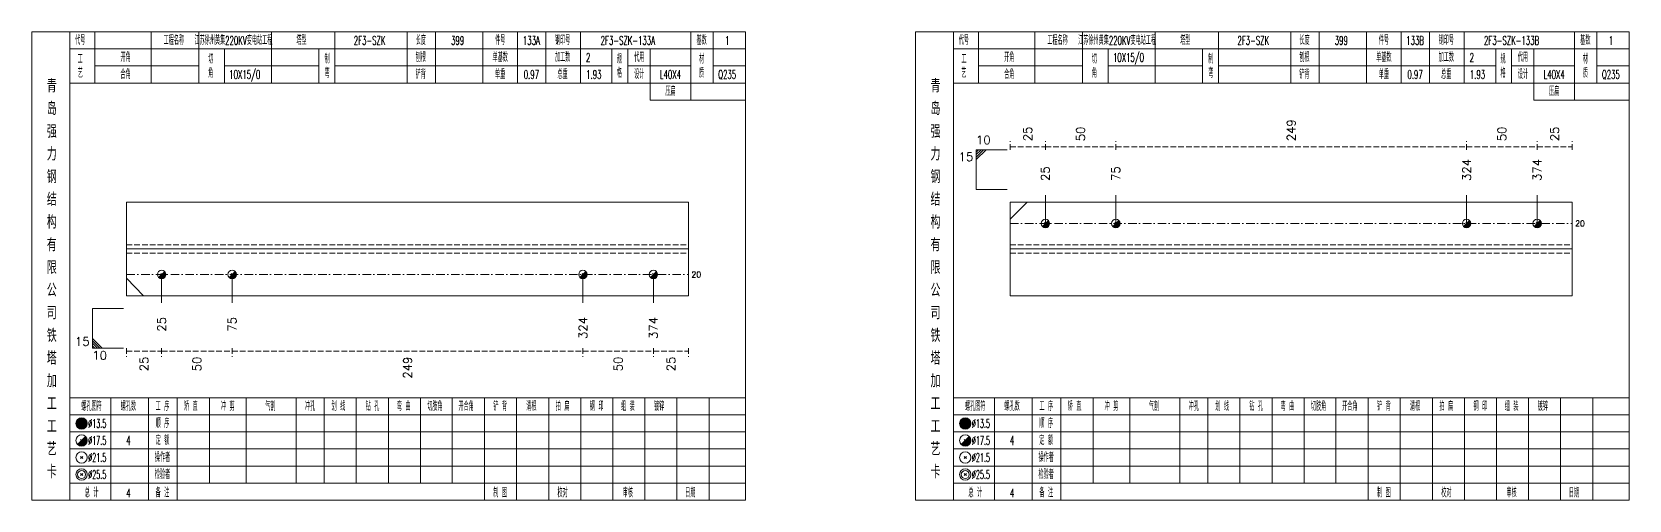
# Model space of a CAD drawing. Extents: x 0 to 4623, y -1159 to 4890.
# Drawn here: x 1557 to 2120, y 4275 to 4440 of the extents above; entities that cross this region are included whole.
import ezdxf
from ezdxf.enums import TextEntityAlignment as Align

# ---------------------------------------------------------------- set-up
doc = ezdxf.new("R2010")
doc.units = 0
doc.header["$MEASUREMENT"] = 0
doc.linetypes.add('一点画线', pattern=[5.2, 3, -1, 0.2, -1])
doc.linetypes.add('虚线', pattern=[2.75, 2, -0.75])
doc.layers.get('0').update_dxf_attribs({"linetype": 'CONTINUOUS', "lineweight": 25})
for name, color, linetype, lineweight in [('1', 7, 'CONTINUOUS', 25), ('4', 7, 'CONTINUOUS', 25), ('5', 7, 'CONTINUOUS', 25)]:
    doc.layers.add(name, color=color, linetype=linetype, lineweight=lineweight)
doc.styles.get("Standard").update_dxf_attribs({"font": 'simplex.shx', "width": 0.7, "height": 3, "bigfont": 'gbhzfs.shx'})

# ---------------------------------------------------------------- blocks, each defined once
blk = doc.blocks.new('孔17.5')
at = {"layer": '5', "color": 7, "linetype": 'Continuous', "lineweight": 13}
for p, q in [((-0.707, -0.707), (0.707, 0.707)), ((-0.2, 0.2), (0.2, -0.2))]:
    blk.add_line(p, q, dxfattribs=at)
blk.add_circle((0, 0), 1, dxfattribs=at)
for radius in [0.9, 0.8, 0.7, 0.6, 0.5, 0.4, 0.3, 0.2, 0.1]:
    blk.add_arc((0, 0), radius, 225, 45, dxfattribs=at)

msp = doc.modelspace()

# ---------------------------------------------------------------- linework, layer by layer
at = {"color": 8, "linetype": '虚线', "lineweight": 9}
for p, q in [((1901.7, 4398.5), (1901.7, 4401.5)), ((1914.112, 4398.5), (1914.112, 4401.5)), ((1914.112, 4398.5), (1914.112, 4401.5)), ((1938.937, 4398.5), (1938.937, 4401.5)), ((1938.937, 4398.5), (1938.937, 4401.5)), ((2062.563, 4398.5), (2062.563, 4401.5)), ((2062.563, 4398.5), (2062.563, 4401.5)), ((2087.388, 4398.5), (2087.388, 4401.5)), ((2087.388, 4398.5), (2087.388, 4401.5)), ((2099.8, 4398.5), (2099.8, 4401.5)), ((1901.7, 4399.5), (1914.112, 4399.5)), ((1914.112, 4399.5), (1938.937, 4399.5)), ((1938.937, 4399.5), (2062.563, 4399.5)), ((2062.563, 4399.5), (2087.388, 4399.5)), ((2087.388, 4399.5), (2099.8, 4399.5)), ((1590.3, 4328.5), (1590.3, 4325.5)), ((1602.712, 4328.5), (1602.712, 4325.5)), ((1602.712, 4328.5), (1602.712, 4325.5)), ((1627.537, 4328.5), (1627.537, 4325.5)), ((1627.537, 4328.5), (1627.537, 4325.5)), ((1751.163, 4328.5), (1751.163, 4325.5)), ((1751.163, 4328.5), (1751.163, 4325.5)), ((1775.988, 4328.5), (1775.988, 4325.5)), ((1775.988, 4328.5), (1775.988, 4325.5)), ((1788.4, 4328.5), (1788.4, 4325.5)), ((1590.3, 4327.5), (1602.712, 4327.5)), ((1602.712, 4327.5), (1627.537, 4327.5)), ((1627.537, 4327.5), (1751.163, 4327.5)), ((1751.163, 4327.5), (1775.988, 4327.5)), ((1775.988, 4327.5), (1788.4, 4327.5))]:
    msp.add_line(p, q, dxfattribs=at)
at = {"color": 7, "linetype": 'Continuous', "lineweight": 13}
for p, q in [((1889.7, 4398.5), (1900.7, 4398.5)), ((1889.7, 4384.5), (1889.7, 4398.5)), ((1890.575, 4398.5), (1889.7, 4397.625)), ((1891.45, 4398.5), (1889.7, 4396.75)), ((1892.325, 4398.5), (1889.7, 4395.875)), ((1893.2, 4398.5), (1889.7, 4395)), ((1889.7, 4384.5), (1900.7, 4384.5)), ((1901.7, 4374), (1907.7, 4380)), ((1914.112, 4372.5), (1914.112, 4382.5)), ((1938.937, 4372.5), (1938.937, 4382.5)), ((2062.563, 4372.5), (2062.563, 4382.5)), ((2087.388, 4372.5), (2087.388, 4382.5)), ((1590.3, 4353.188), (1596.3, 4347)), ((1602.712, 4354.5), (1602.712, 4344.5)), ((1627.537, 4354.5), (1627.537, 4344.5)), ((1751.163, 4354.5), (1751.163, 4344.5)), ((1775.988, 4354.5), (1775.988, 4344.5)), ((1578.3, 4342.5), (1589.3, 4342.5)), ((1578.3, 4342.5), (1578.3, 4328.5)), ((1581.8, 4328.5), (1578.3, 4332)), ((1580.925, 4328.5), (1578.3, 4331.125)), ((1580.05, 4328.5), (1578.3, 4330.25)), ((1579.175, 4328.5), (1578.3, 4329.375)), ((1578.3, 4328.5), (1589.3, 4328.5))]:
    msp.add_line(p, q, dxfattribs=at)
at = {"color": 7, "linetype": 'Continuous', "lineweight": 18}
for p, q in [((1590.3, 4380), (1590.3, 4347)), ((1590.3, 4380), (1788.4, 4380)), ((1788.4, 4380), (1788.4, 4347)), ((1901.7, 4380), (1901.7, 4347)), ((1901.7, 4380), (2099.8, 4380)), ((2099.8, 4380), (2099.8, 4347)), ((1590.3, 4363.5), (1788.4, 4363.5)), ((1901.7, 4363.5), (2099.8, 4363.5))]:
    msp.add_line(p, q, dxfattribs=at)
at = {"color": 3, "linetype": '一点画线', "lineweight": 13}
for p, q in [((1901.7, 4372.5), (2099.8, 4372.5)), ((1590.3, 4354.5), (1788.4, 4354.5))]:
    msp.add_line(p, q, dxfattribs=at)
at = {"color": 1, "linetype": '虚线', "lineweight": 18}
for p, q in [((1590.3, 4365), (1788.4, 4365)), ((1590.3, 4362), (1788.4, 4362)), ((1901.7, 4365), (2099.8, 4365)), ((1901.7, 4362), (2099.8, 4362))]:
    msp.add_line(p, q, dxfattribs=at)
at = {"layer": '1', "color": 7, "linetype": 'Continuous', "lineweight": 18}
for p, q in [((1590.3, 4347), (1788.4, 4347)), ((1901.7, 4347), (2099.8, 4347))]:
    msp.add_line(p, q, dxfattribs=at)
at = {"layer": '4', "color": 1, "linetype": 'Continuous', "lineweight": 18}
for p, q in [((1570.3, 4275), (1570.3, 4440)), ((1579.2, 4422), (1579.2, 4440)), ((1599, 4422), (1599, 4440)), ((1615.8, 4422), (1615.8, 4440)), ((1641.4, 4422), (1641.4, 4440)), ((1663.7, 4422), (1663.7, 4440)), ((1689.2, 4422), (1689.2, 4440)), ((1699.2, 4422), (1699.2, 4440)), ((1715.9, 4422), (1715.9, 4440)), ((1728.1, 4422), (1728.1, 4440)), ((1738.1, 4422), (1738.1, 4440)), ((1750.3, 4422), (1750.3, 4440)), ((1789.2, 4416), (1789.2, 4440)), ((1797, 4422), (1797, 4440)), ((1881.7, 4275), (1881.7, 4440)), ((1890.6, 4422), (1890.6, 4440)), ((1910.4, 4422), (1910.4, 4440)), ((1927.2, 4422), (1927.2, 4440)), ((1952.8, 4422), (1952.8, 4440)), ((1975.1, 4422), (1975.1, 4440)), ((2000.6, 4422), (2000.6, 4440)), ((2010.6, 4422), (2010.6, 4440)), ((2027.3, 4422), (2027.3, 4440)), ((2039.5, 4422), (2039.5, 4440)), ((2049.5, 4422), (2049.5, 4440)), ((2061.7, 4422), (2061.7, 4440)), ((2100.6, 4416), (2100.6, 4440)), ((2108.4, 4422), (2108.4, 4440)), ((1570.3, 4434), (1808.4, 4434)), ((1624.8, 4422), (1624.8, 4434)), ((1658.1, 4422), (1658.1, 4434)), ((1761.4, 4422), (1761.4, 4434)), ((1767, 4422), (1767, 4434)), ((1774.8, 4416), (1774.8, 4434)), ((1881.7, 4434), (2119.8, 4434)), ((1936.2, 4422), (1936.2, 4434)), ((1969.5, 4422), (1969.5, 4434)), ((2072.8, 4422), (2072.8, 4434)), ((2078.4, 4422), (2078.4, 4434)), ((2086.2, 4416), (2086.2, 4434)), ((1579.2, 4428), (1615.8, 4428)), ((1624.8, 4428), (1658.1, 4428)), ((1663.7, 4428), (1761.4, 4428)), ((1767, 4428), (1789.2, 4428)), ((1797, 4428), (1808.4, 4428)), ((1890.6, 4428), (1927.2, 4428)), ((1936.2, 4428), (1969.5, 4428)), ((1975.1, 4428), (2072.8, 4428)), ((2078.4, 4428), (2100.6, 4428)), ((2108.4, 4428), (2119.8, 4428)), ((1570.3, 4422), (1808.4, 4422)), ((1881.7, 4422), (2119.8, 4422)), ((1774.8, 4416), (1808.4, 4416)), ((2086.2, 4416), (2119.8, 4416)), ((1570.3, 4311), (1808.4, 4311)), ((1584.8, 4275), (1584.8, 4311)), ((1598.1, 4275), (1598.1, 4311)), ((1608.2, 4275), (1608.2, 4311)), ((1619.6, 4281), (1619.6, 4311)), ((1632.5, 4281), (1632.5, 4311)), ((1650.1, 4281), (1650.1, 4311)), ((1660, 4281), (1660, 4311)), ((1671.3, 4281), (1671.3, 4311)), ((1682.6, 4281), (1682.6, 4311)), ((1693.9, 4281), (1693.9, 4311)), ((1705.1, 4281), (1705.1, 4311)), ((1716.5, 4281), (1716.5, 4311)), ((1727.8, 4281), (1727.8, 4311)), ((1739.1, 4281), (1739.1, 4311)), ((1750.4, 4281), (1750.4, 4311)), ((1761.7, 4281), (1761.7, 4311)), ((1773, 4281), (1773, 4311)), ((1784.3, 4281), (1784.3, 4311)), ((1795.6, 4281), (1795.6, 4311)), ((1881.7, 4311), (2119.8, 4311)), ((1896.2, 4275), (1896.2, 4311)), ((1909.5, 4275), (1909.5, 4311)), ((1919.6, 4275), (1919.6, 4311)), ((1931, 4281), (1931, 4311)), ((1943.9, 4281), (1943.9, 4311)), ((1961.5, 4281), (1961.5, 4311)), ((1971.4, 4281), (1971.4, 4311)), ((1982.7, 4281), (1982.7, 4311)), ((1994, 4281), (1994, 4311)), ((2005.3, 4281), (2005.3, 4311)), ((2016.5, 4281), (2016.5, 4311)), ((2027.9, 4281), (2027.9, 4311)), ((2039.2, 4281), (2039.2, 4311)), ((2050.5, 4281), (2050.5, 4311)), ((2061.8, 4281), (2061.8, 4311)), ((2073.1, 4281), (2073.1, 4311)), ((2084.4, 4281), (2084.4, 4311)), ((2095.7, 4281), (2095.7, 4311)), ((2107, 4281), (2107, 4311)), ((1570.3, 4305), (1808.4, 4305)), ((1881.7, 4305), (2119.8, 4305)), ((1570.3, 4299), (1808.4, 4299)), ((1881.7, 4299), (2119.8, 4299)), ((1570.3, 4293), (1808.4, 4293)), ((1881.7, 4293), (2119.8, 4293)), ((1570.3, 4287), (1808.4, 4287)), ((1881.7, 4287), (2119.8, 4287)), ((1570.3, 4281), (1808.4, 4281)), ((1716.5, 4275), (1716.5, 4281)), ((1727.8, 4275), (1727.8, 4281)), ((1739.1, 4275), (1739.1, 4281)), ((1750.4, 4275), (1750.4, 4281)), ((1761.7, 4275), (1761.7, 4281)), ((1773, 4275), (1773, 4281)), ((1784.3, 4275), (1784.3, 4281)), ((1795.6, 4275), (1795.6, 4281)), ((1881.7, 4281), (2119.8, 4281)), ((2027.9, 4275), (2027.9, 4281)), ((2039.2, 4275), (2039.2, 4281)), ((2050.5, 4275), (2050.5, 4281)), ((2061.8, 4275), (2061.8, 4281)), ((2073.1, 4275), (2073.1, 4281)), ((2084.4, 4275), (2084.4, 4281)), ((2095.7, 4275), (2095.7, 4281)), ((2107, 4275), (2107, 4281))]:
    msp.add_line(p, q, dxfattribs=at)
at = {"layer": '4', "color": 7, "linetype": 'Continuous', "lineweight": 13}
for p, q in [((1574.3, 4301.8), (1574.7, 4302.2)), ((1574.7, 4301.8), (1574.3, 4302.2)), ((1885.7, 4301.8), (1886.1, 4302.2)), ((1886.1, 4301.8), (1885.7, 4302.2)), ((1573.086, 4294.586), (1575.914, 4297.414)), ((1574.1, 4296.4), (1574.9, 4295.6)), ((1884.486, 4294.586), (1887.314, 4297.414)), ((1885.5, 4296.4), (1886.3, 4295.6)), ((1574.1, 4289.6), (1574.9, 4290.4)), ((1574.1, 4290.4), (1574.9, 4289.6)), ((1885.5, 4289.6), (1886.3, 4290.4)), ((1885.5, 4290.4), (1886.3, 4289.6)), ((1574.1, 4283.6), (1574.9, 4284.4)), ((1574.1, 4284.4), (1574.9, 4283.6)), ((1885.5, 4283.6), (1886.3, 4284.4)), ((1885.5, 4284.4), (1886.3, 4283.6))]:
    msp.add_line(p, q, dxfattribs=at)
at = {"layer": '4', "color": 1, "linetype": 'Continuous', "lineweight": 18}
for points in [[(1557, 4440), (1557, 4275), (1808.4, 4275), (1808.4, 4440)], [(1868.4, 4440), (1868.4, 4275), (2119.8, 4275), (2119.8, 4440)]]:
    msp.add_lwpolyline(points, close=True, dxfattribs=at)
at = {"layer": '4', "color": 7, "linetype": 'Continuous', "lineweight": 13}
for centre, radius in [((1574.5, 4302), 2), ((1574.5, 4302), 1.8), ((1574.5, 4302), 1.6), ((1574.5, 4302), 1.4), ((1574.5, 4302), 1.2), ((1574.5, 4302), 1), ((1574.5, 4302), 0.8), ((1574.5, 4302), 0.6), ((1574.5, 4302), 0.4), ((1574.5, 4302), 0.2), ((1885.9, 4302), 2), ((1885.9, 4302), 1.8), ((1885.9, 4302), 1.6), ((1885.9, 4302), 1.4), ((1885.9, 4302), 1.2), ((1885.9, 4302), 1), ((1885.9, 4302), 0.8), ((1885.9, 4302), 0.6), ((1885.9, 4302), 0.4), ((1885.9, 4302), 0.2), ((1574.5, 4296), 2), ((1885.9, 4296), 2), ((1574.5, 4290), 2), ((1885.9, 4290), 2), ((1574.5, 4284), 2), ((1574.5, 4284), 1.4), ((1885.9, 4284), 2), ((1885.9, 4284), 1.4)]:
    msp.add_circle(centre, radius, dxfattribs=at)
for centre, radius in [((1574.5, 4296), 1.8), ((1574.5, 4296), 1.6), ((1574.5, 4296), 1.4), ((1574.5, 4296), 1.2), ((1574.5, 4296), 1), ((1574.5, 4296), 0.8), ((1574.5, 4296), 0.6), ((1574.5, 4296), 0.4), ((1574.5, 4296), 0.2), ((1885.9, 4296), 1.8), ((1885.9, 4296), 1.6), ((1885.9, 4296), 1.4), ((1885.9, 4296), 1.2), ((1885.9, 4296), 1), ((1885.9, 4296), 0.8), ((1885.9, 4296), 0.6), ((1885.9, 4296), 0.4), ((1885.9, 4296), 0.2)]:
    msp.add_arc(centre, radius, 225, 45, dxfattribs=at)

# ---------------------------------------------------------------- block references
at = {"color": 7, "linetype": 'Continuous', "lineweight": 13, "xscale": 1.5, "yscale": 1.5, "zscale": 1.5}
for p in [(1914.112, 4372.5), (1938.937, 4372.5), (2062.563, 4372.5), (2087.388, 4372.5)]:
    msp.add_blockref('孔17.5', p, dxfattribs=at)
at = {"layer": '1', "color": 7, "linetype": 'Continuous', "lineweight": 13, "xscale": 1.5, "yscale": 1.5, "zscale": 1.5}
for p in [(1602.712, 4354.5), (1627.537, 4354.5), (1751.163, 4354.5), (1775.988, 4354.5)]:
    msp.add_blockref('孔17.5', p, dxfattribs=at)

# ---------------------------------------------------------------- texts
at = {"color": 8, "linetype": 'Continuous', "lineweight": 9}
for s, p in [('249', (2000.75, 4401.5)), ('25', (1907.906, 4401.5)), ('50', (1926.525, 4401.5)), ('50', (2074.975, 4401.5)), ('25', (2093.594, 4401.5))]:
    msp.add_text(s, height=3, rotation=90, dxfattribs=at).set_placement(p, align=Align.MIDDLE_LEFT)
at = {"color": 7, "linetype": 'Continuous', "lineweight": 13}
msp.add_text('10', height=3, dxfattribs=at).set_placement((1889.7, 4399.5), align=Align.BOTTOM_LEFT)
msp.add_text('15', height=3, dxfattribs=at).set_placement((1888.7, 4397.5), align=Align.TOP_RIGHT)
for s, p in [('25', (1914.112, 4387.5)), ('75', (1938.937, 4387.5)), ('324', (2062.563, 4387.5)), ('374', (2087.388, 4387.5))]:
    msp.add_text(s, height=3, rotation=90, dxfattribs=at).set_placement(p, align=Align.MIDDLE_LEFT)
for p in [(2100.8, 4372.5), (1789.4, 4354.5)]:
    msp.add_text('20', height=2, dxfattribs=at).set_placement(p, align=Align.MIDDLE_LEFT)
msp.add_text('15', height=3, dxfattribs=at).set_placement((1577.3, 4328.5), align=Align.BOTTOM_RIGHT)
msp.add_text('10', height=3, dxfattribs=at).set_placement((1578.3, 4327.5), align=Align.TOP_LEFT)
at = {"color": 8, "linetype": 'Continuous', "lineweight": 9}
for s, p in [('25', (1596.506, 4325.5)), ('50', (1615.125, 4325.5)), ('249', (1689.35, 4325.5)), ('50', (1763.575, 4325.5)), ('25', (1782.194, 4325.5))]:
    msp.add_text(s, height=3, rotation=90, dxfattribs=at).set_placement(p, align=Align.MIDDLE_RIGHT)
at = {"layer": '1', "color": 7, "linetype": 'Continuous', "lineweight": 13}
for s, p in [('324', (1751.163, 4339.5)), ('374', (1775.988, 4339.5)), ('25', (1602.712, 4339.5)), ('75', (1627.537, 4339.5))]:
    msp.add_text(s, height=3, rotation=90, dxfattribs=at).set_placement(p, align=Align.MIDDLE_RIGHT)
at = {"layer": '4', "color": 1, "linetype": 'Continuous', "lineweight": 13}
for s, height, width, p in [('代号', 3, 0.6, (1574, 4437)), ('工程名称', 3, 0.6, (1607, 4437)), ('江苏徐州黄集220KV变电站工程', 3, 0.6, (1628, 4437)), ('塔型', 3, 0.6, (1652, 4437)), ('2F3-SZK', 3, 0.6, (1676, 4437)), ('长度', 3, 0.6, (1694, 4437)), ('399', 3, 0.6, (1707, 4437)), ('件号', 3, 0.6, (1722, 4437)), ('133A', 3, 0.6, (1733, 4437)), ('钢印号', 3, 0.6, (1744, 4437)), ('2F3-SZK-133A', 3, 0.6, (1767, 4437)), ('基数', 3, 0.6, (1793, 4437)), ('1', 3, 0.6, (1802, 4437)), ('代号', 3, 0.6, (1885.4, 4437)), ('工程名称', 3, 0.6, (1918.4, 4437)), ('江苏徐州黄集220KV变电站工程', 3, 0.6, (1939.4, 4437)), ('塔型', 3, 0.6, (1963.4, 4437)), ('2F3-SZK', 3, 0.6, (1987.4, 4437)), ('长度', 3, 0.6, (2005.4, 4437)), ('399', 3, 0.6, (2018.4, 4437)), ('件号', 3, 0.6, (2033.4, 4437)), ('133B', 3, 0.6, (2044.4, 4437)), ('钢印号', 3, 0.6, (2055.4, 4437)), ('2F3-SZK-133B', 3, 0.6, (2078.4, 4437)), ('基数', 3, 0.6, (2104.4, 4437)), ('1', 3, 0.6, (2113.4, 4437)), ('工', 3, 0.6, (1574, 4430.4)), ('开角', 3, 0.6, (1590, 4431)), ('切', 3, 0.6, (1620, 4430.4)), ('制', 3, 0.6, (1661, 4430.4)), ('刨根', 3, 0.6, (1694, 4431)), ('单基数', 3, 0.6, (1722, 4431)), ('加工数', 3, 0.6, (1744, 4431)), ('2', 3, 0.6, (1753, 4431)), ('规', 3, 0.6, (1764, 4430.4)), ('代用', 3, 0.6, (1771, 4431)), ('材', 3, 0.6, (1793, 4430.4)), ('工', 3, 0.6, (1885.4, 4430.4)), ('开角', 3, 0.6, (1901.4, 4431)), ('切', 3, 0.6, (1931.4, 4430.4)), ('10X15/0', 3, 0.6, (1943.4, 4431)), ('制', 3, 0.6, (1972.4, 4430.4)), ('刨根', 3, 0.6, (2005.4, 4431)), ('单基数', 3, 0.6, (2033.4, 4431)), ('加工数', 3, 0.6, (2055.4, 4431)), ('2', 3, 0.6, (2064.4, 4431)), ('规', 3, 0.6, (2075.4, 4430.4)), ('代用', 3, 0.6, (2082.4, 4431)), ('材', 3, 0.6, (2104.4, 4430.4)), ('青', 4.6, 0.8, (1564, 4421)), ('艺', 3, 0.6, (1574, 4425.4)), ('合角', 3, 0.6, (1590, 4425)), ('角', 3, 0.6, (1620, 4425.4)), ('10X15/0', 3, 0.6, (1632, 4425)), ('弯', 3, 0.6, (1661, 4425.4)), ('铲背', 3, 0.6, (1694, 4425)), ('单重', 3, 0.6, (1722, 4425)), ('0.97', 3, 0.6, (1733, 4425)), ('总重', 3, 0.6, (1744, 4425)), ('1.93', 3, 0.6, (1755, 4425)), ('格', 3, 0.6, (1764, 4425.4)), ('设计', 3, 0.6, (1771, 4425)), ('L40X4', 3, 0.6, (1782, 4425)), ('质', 3, 0.6, (1793, 4425.4)), ('Q235', 3, 0.6, (1802, 4425)), ('青', 4.6, 0.8, (1875.4, 4421)), ('艺', 3, 0.6, (1885.4, 4425.4)), ('合角', 3, 0.6, (1901.4, 4425)), ('角', 3, 0.6, (1931.4, 4425.4)), ('弯', 3, 0.6, (1972.4, 4425.4)), ('铲背', 3, 0.6, (2005.4, 4425)), ('单重', 3, 0.6, (2033.4, 4425)), ('0.97', 3, 0.6, (2044.4, 4425)), ('总重', 3, 0.6, (2055.4, 4425)), ('1.93', 3, 0.6, (2066.4, 4425)), ('格', 3, 0.6, (2075.4, 4425.4)), ('设计', 3, 0.6, (2082.4, 4425)), ('L40X4', 3, 0.6, (2093.4, 4425)), ('质', 3, 0.6, (2104.4, 4425.4)), ('Q235', 3, 0.6, (2113.4, 4425)), ('压扁', 3, 0.6, (1782, 4419)), ('压扁', 3, 0.6, (2093.4, 4419)), ('岛', 4.6, 0.8, (1564, 4413)), ('岛', 4.6, 0.8, (1875.4, 4413)), ('强', 4.6, 0.8, (1564, 4405)), ('强', 4.6, 0.8, (1875.4, 4405)), ('力', 4.6, 0.8, (1564, 4397)), ('力', 4.6, 0.8, (1875.4, 4397)), ('钢', 4.6, 0.8, (1564, 4389)), ('钢', 4.6, 0.8, (1875.4, 4389)), ('结', 4.6, 0.8, (1564, 4381)), ('结', 4.6, 0.8, (1875.4, 4381)), ('构', 4.6, 0.8, (1564, 4373)), ('构', 4.6, 0.8, (1875.4, 4373)), ('有', 4.6, 0.8, (1564, 4365)), ('有', 4.6, 0.8, (1875.4, 4365)), ('限', 4.6, 0.8, (1564, 4357)), ('限', 4.6, 0.8, (1875.4, 4357)), ('公', 4.6, 0.8, (1564, 4349)), ('公', 4.6, 0.8, (1875.4, 4349)), ('司', 4.6, 0.8, (1564, 4341)), ('司', 4.6, 0.8, (1875.4, 4341)), ('铁', 4.6, 0.8, (1564, 4333)), ('铁', 4.6, 0.8, (1875.4, 4333)), ('塔', 4.6, 0.8, (1564, 4325)), ('塔', 4.6, 0.8, (1875.4, 4325)), ('加', 4.6, 0.8, (1564, 4317)), ('加', 4.6, 0.8, (1875.4, 4317)), ('工', 4.6, 0.8, (1564, 4309)), ('工', 4.6, 0.8, (1875.4, 4309)), ('螺孔图符', 3, 0.6, (1578, 4308)), ('螺孔数', 3, 0.6, (1591, 4308)), ('工 序', 3, 0.6, (1603, 4308)), ('矫 直', 3, 0.6, (1613, 4308)), ('冲 剪', 3, 0.6, (1626, 4308)), ('气割', 3, 0.6, (1641, 4308)), ('冲孔', 3, 0.6, (1655, 4308)), ('划 线', 3, 0.6, (1665, 4308)), ('钻 孔', 3, 0.6, (1677, 4308)), ('弯 曲', 3, 0.6, (1688, 4308)), ('切肢角', 3, 0.6, (1699, 4308)), ('开合角', 3, 0.6, (1710, 4308)), ('铲 背', 3, 0.6, (1722, 4308)), ('清根', 3, 0.6, (1733, 4308)), ('拍 扁', 3, 0.6, (1744, 4308)), ('钢 印', 3, 0.6, (1756, 4308)), ('组 装', 3, 0.6, (1767, 4308)), ('镀锌', 3, 0.6, (1778, 4308)), ('螺孔图符', 3, 0.6, (1889.4, 4308)), ('螺孔数', 3, 0.6, (1902.4, 4308)), ('工 序', 3, 0.6, (1914.4, 4308)), ('矫 直', 3, 0.6, (1924.4, 4308)), ('冲 剪', 3, 0.6, (1937.4, 4308)), ('气割', 3, 0.6, (1952.4, 4308)), ('冲孔', 3, 0.6, (1966.4, 4308)), ('划 线', 3, 0.6, (1976.4, 4308)), ('钻 孔', 3, 0.6, (1988.4, 4308)), ('弯 曲', 3, 0.6, (1999.4, 4308)), ('切肢角', 3, 0.6, (2010.4, 4308)), ('开合角', 3, 0.6, (2021.4, 4308)), ('铲 背', 3, 0.6, (2033.4, 4308)), ('清根', 3, 0.6, (2044.4, 4308)), ('拍 扁', 3, 0.6, (2055.4, 4308)), ('钢 印', 3, 0.6, (2067.4, 4308)), ('组 装', 3, 0.6, (2078.4, 4308)), ('镀锌', 3, 0.6, (2089.4, 4308)), ('工', 4.6, 0.8, (1564, 4301)), ('%%C13.5', 3, 0.5, (1580, 4302)), ('顺 序', 3, 0.6, (1603, 4302)), ('工', 4.6, 0.8, (1875.4, 4301)), ('%%C13.5', 3, 0.5, (1891.4, 4302)), ('顺 序', 3, 0.6, (1914.4, 4302)), ('艺', 4.6, 0.8, (1564, 4293)), ('%%C17.5', 3, 0.5, (1580, 4296)), ('4', 3.2, 0.6, (1591, 4296)), ('定 额', 3, 0.6, (1603, 4296)), ('艺', 4.6, 0.8, (1875.4, 4293)), ('%%C17.5', 3, 0.5, (1891.4, 4296)), ('4', 3.2, 0.6, (1902.4, 4296)), ('定 额', 3, 0.6, (1914.4, 4296)), ('%%C21.5', 3, 0.5, (1580, 4290)), ('操作者', 3, 0.6, (1603, 4290)), ('%%C21.5', 3, 0.5, (1891.4, 4290)), ('操作者', 3, 0.6, (1914.4, 4290)), ('卡', 4.6, 0.8, (1564, 4285)), ('%%C25.5', 3, 0.5, (1580, 4284)), ('检验者', 3, 0.6, (1603, 4284)), ('卡', 4.6, 0.8, (1875.4, 4285)), ('%%C25.5', 3, 0.5, (1891.4, 4284)), ('检验者', 3, 0.6, (1914.4, 4284)), ('总 计', 3, 0.6, (1578, 4277.5)), ('4', 3, 0.6, (1591, 4277.5)), ('备 注', 3, 0.6, (1603, 4277.5)), ('制 图', 3, 0.6, (1722, 4277.5)), ('校对', 3, 0.6, (1744, 4277.5)), ('审核', 3, 0.6, (1767, 4277.5)), ('日期', 3, 0.6, (1789, 4277.5)), ('总 计', 3, 0.6, (1889.4, 4277.5)), ('4', 3, 0.6, (1902.4, 4277.5)), ('备 注', 3, 0.6, (1914.4, 4277.5)), ('制 图', 3, 0.6, (2033.4, 4277.5)), ('校对', 3, 0.6, (2055.4, 4277.5)), ('审核', 3, 0.6, (2078.4, 4277.5)), ('日期', 3, 0.6, (2100.4, 4277.5))]:
    msp.add_text(s, height=height, dxfattribs=dict(at, width=width)).set_placement(p, align=Align.MIDDLE_CENTER)

doc.saveas('drawing.dxf')
